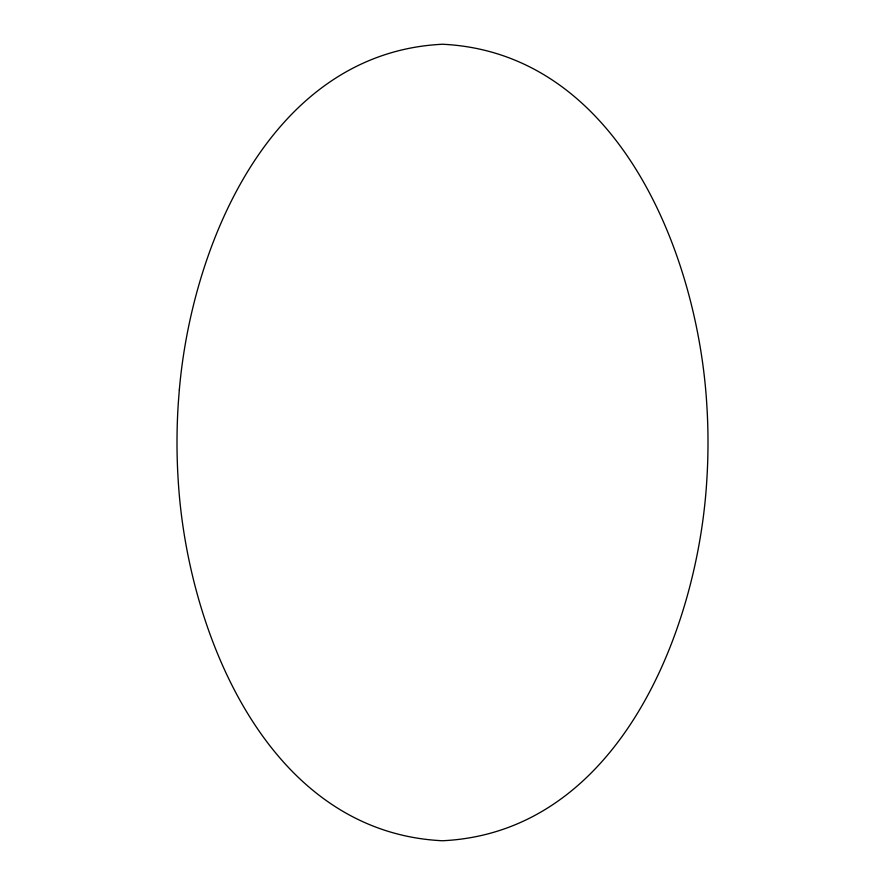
<?xml version="1.0" encoding="UTF-8"?>
<svg xmlns="http://www.w3.org/2000/svg" width="885" height="885" viewBox="0 0 885 885"><rect width="100%" height="100%" fill="white"/><g stroke="black" fill="none" stroke-linecap="round" stroke-linejoin="round"><path stroke-width="1.33" d="M179.323 389.92L178.305 403.04A597.187 597.187 0 0 0 178.305 481.96C187.731 632.288 267.602 832.42 442.5 840.75C617.398 832.42 697.269 632.288 706.695 481.96A597.187 597.187 0 0 0 706.695 403.04C697.269 252.712 617.398 52.58 442.5 44.25C272.071 52.436 192.056 242.755 179.323 389.92"/></g></svg>
